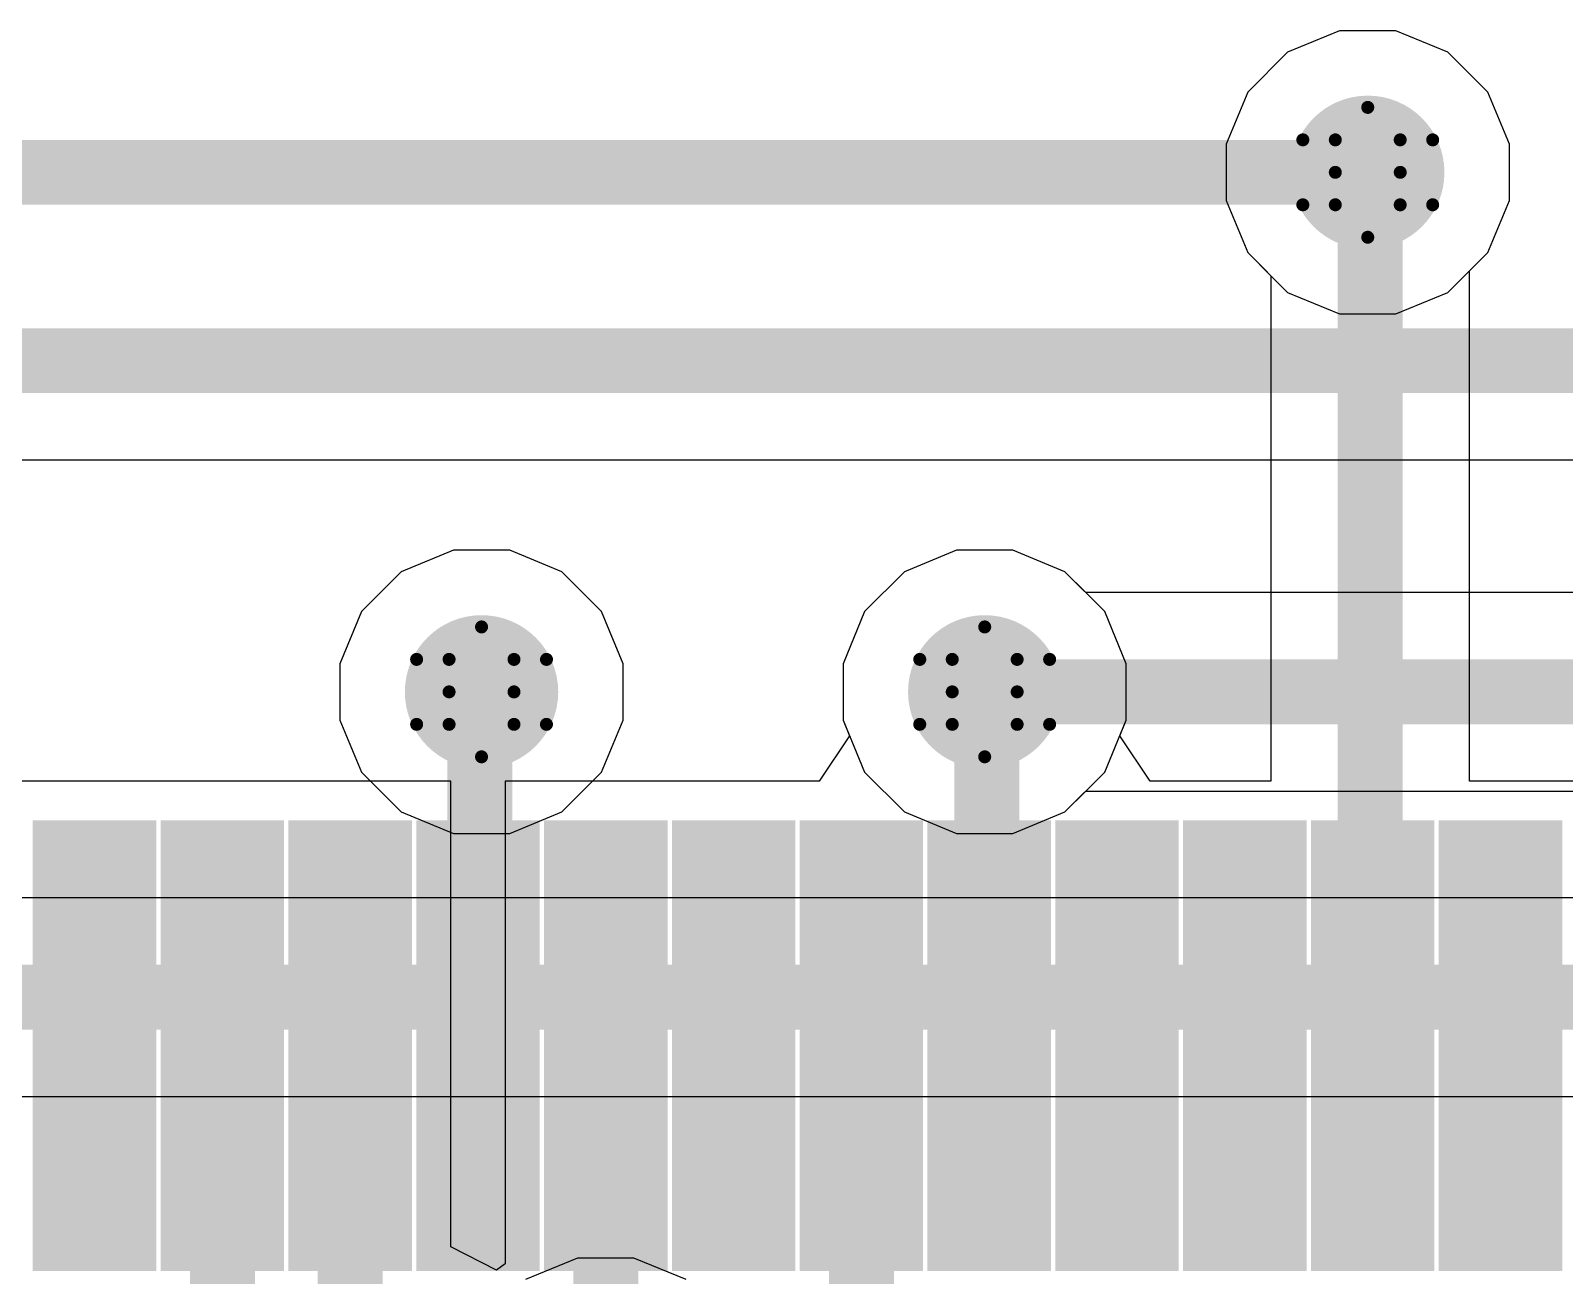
# Model space of a CAD drawing. Header units: inches. Extents: x 24 to 500, y 68 to 269.
# Drawn here: x 349.18 to 355.18, y 140.54 to 145.41 of the extents above; entities that cross this region are included whole.
import ezdxf

# ---------------------------------------------------------------- set-up
doc = ezdxf.new("R2010")
doc.units = ezdxf.units.IN
for name, color, linetype in [('Bottom Layer', 5, 'Continuous'), ('Drill Drawing', 1, 'Continuous'), ('Layer 1', 16, 'Continuous'), ('Layer 2', 76, 'Continuous'), ('Top Layer', 1, 'Continuous'), ('Top Paste', 8, 'Continuous'), ('Top Solder', 216, 'Continuous'), ('Via Holes', 16, 'Continuous')]:
    doc.layers.add(name, color=color, linetype=linetype)

# ---------------------------------------------------------------- blocks, each defined once
blk = doc.blocks.new('LQFP_144_20_20__68')
at = {"layer": 'Top Layer'}
for points in [[(1.61, -11.46), (1.61, -9.9), (1.89, -9.9), (1.89, -11.46)], [(2.11, -11.46), (2.11, -9.9), (2.39, -9.9), (2.39, -11.46)], [(2.61, -11.46), (2.61, -9.9), (2.89, -9.9), (2.89, -11.46)], [(3.11, -11.46), (3.11, -9.9), (3.39, -9.9), (3.39, -11.46)], [(3.61, -11.46), (3.61, -9.9), (3.89, -9.9), (3.89, -11.46)], [(4.11, -11.46), (4.11, -9.9), (4.39, -9.9), (4.39, -11.46)], [(4.61, -11.46), (4.61, -9.9), (4.89, -9.9), (4.89, -11.46)], [(5.11, -11.46), (5.11, -9.9), (5.39, -9.9), (5.39, -11.46)], [(5.61, -11.46), (5.61, -9.9), (5.89, -9.9), (5.89, -11.46)], [(6.11, -11.46), (6.11, -9.9), (6.39, -9.9), (6.39, -11.46)], [(6.61, -11.46), (6.61, -9.9), (6.89, -9.9), (6.89, -11.46)], [(7.11, -11.46), (7.11, -9.9), (7.39, -9.9), (7.39, -11.46)]]:
    blk.add_hatch(color=1, dxfattribs=at).paths.add_polyline_path(points)
at = {"layer": 'Top Paste'}
for points in [[(1.61, -11.46), (1.61, -9.9), (1.89, -9.9), (1.89, -11.46)], [(2.11, -11.46), (2.11, -9.9), (2.39, -9.9), (2.39, -11.46)], [(2.61, -11.46), (2.61, -9.9), (2.89, -9.9), (2.89, -11.46)], [(3.11, -11.46), (3.11, -9.9), (3.39, -9.9), (3.39, -11.46)], [(3.61, -11.46), (3.61, -9.9), (3.89, -9.9), (3.89, -11.46)], [(4.11, -11.46), (4.11, -9.9), (4.39, -9.9), (4.39, -11.46)], [(4.61, -11.46), (4.61, -9.9), (4.89, -9.9), (4.89, -11.46)], [(5.11, -11.46), (5.11, -9.9), (5.39, -9.9), (5.39, -11.46)], [(5.61, -11.46), (5.61, -9.9), (5.89, -9.9), (5.89, -11.46)], [(6.11, -11.46), (6.11, -9.9), (6.39, -9.9), (6.39, -11.46)], [(6.61, -11.46), (6.61, -9.9), (6.89, -9.9), (6.89, -11.46)], [(7.11, -11.46), (7.11, -9.9), (7.39, -9.9), (7.39, -11.46)]]:
    blk.add_hatch(color=8, dxfattribs=at).paths.add_polyline_path(points)
at = {"layer": 'Top Solder'}
for points in [[(1.5084, -11.5616), (1.5084, -9.7984), (1.9916, -9.7984), (1.9916, -11.5616)], [(2.0084, -11.5616), (2.0084, -9.7984), (2.4916, -9.7984), (2.4916, -11.5616)], [(2.5084, -11.5616), (2.5084, -9.7984), (2.9916, -9.7984), (2.9916, -11.5616)], [(3.0084, -11.5616), (3.0084, -9.7984), (3.4916, -9.7984), (3.4916, -11.5616)], [(3.5084, -11.5616), (3.5084, -9.7984), (3.9916, -9.7984), (3.9916, -11.5616)], [(4.0084, -11.5616), (4.0084, -9.7984), (4.4916, -9.7984), (4.4916, -11.5616)], [(4.5084, -11.5616), (4.5084, -9.7984), (4.9916, -9.7984), (4.9916, -11.5616)], [(5.0084, -11.5616), (5.0084, -9.7984), (5.4916, -9.7984), (5.4916, -11.5616)], [(5.5084, -11.5616), (5.5084, -9.7984), (5.9916, -9.7984), (5.9916, -11.5616)], [(6.0084, -11.5616), (6.0084, -9.7984), (6.4916, -9.7984), (6.4916, -11.5616)], [(6.5084, -11.5616), (6.5084, -9.7984), (6.9916, -9.7984), (6.9916, -11.5616)], [(7.0084, -11.5616), (7.0084, -9.7984), (7.4916, -9.7984), (7.4916, -11.5616)]]:
    blk.add_hatch(color=216, dxfattribs=at).paths.add_polyline_path(points)

msp = doc.modelspace()

# ---------------------------------------------------------------- hatches: boundary and pattern name
at = {"layer": 'Bottom Layer'}
h = msp.add_hatch(color=5, dxfattribs=at)
edge = h.paths.add_edge_path()
edge.add_arc((354.4062, 144.8562), 0.3, 0, 360)
h = msp.add_hatch(color=5, dxfattribs=at)
edge = h.paths.add_edge_path()
edge.add_arc((350.9391, 142.8242), 0.3, 0, 360)
h = msp.add_hatch(color=5, dxfattribs=at)
edge = h.paths.add_edge_path()
edge.add_arc((352.9076, 142.8242), 0.3, 0, 360)
at = {"layer": 'Layer 1'}
h = msp.add_hatch(color=16, dxfattribs=at)
edge = h.paths.add_edge_path()
edge.add_arc((354.4062, 144.8562), 0.3, 0, 360)
h = msp.add_hatch(color=16, dxfattribs=at)
edge = h.paths.add_edge_path()
edge.add_arc((350.9391, 142.8242), 0.3, 0, 360)
h = msp.add_hatch(color=16, dxfattribs=at)
edge = h.paths.add_edge_path()
edge.add_arc((352.9076, 142.8242), 0.3, 0, 360)
at = {"layer": 'Layer 2'}
h = msp.add_hatch(color=76, dxfattribs=at)
edge = h.paths.add_edge_path()
edge.add_arc((354.4062, 144.8562), 0.3, 0, 360)
h = msp.add_hatch(color=76, dxfattribs=at)
edge = h.paths.add_edge_path()
edge.add_arc((350.9391, 142.8242), 0.3, 0, 360)
h = msp.add_hatch(color=76, dxfattribs=at)
edge = h.paths.add_edge_path()
edge.add_arc((352.9076, 142.8242), 0.3, 0, 360)
at = {"layer": 'Top Layer'}
h = msp.add_hatch(color=1, dxfattribs=at)
edge = h.paths.add_edge_path()
edge.add_arc((354.4062, 144.8562), 0.3, 0, 360)
h = msp.add_hatch(color=1, dxfattribs=at)
edge = h.paths.add_edge_path()
edge.add_arc((350.9391, 142.8242), 0.3, 0, 360)
h = msp.add_hatch(color=1, dxfattribs=at)
edge = h.paths.add_edge_path()
edge.add_arc((352.9076, 142.8242), 0.3, 0, 360)
at = {"layer": 'Via Holes'}
h = msp.add_hatch(color=7, dxfattribs=at)
edge = h.paths.add_edge_path()
edge.add_arc((354.4062, 144.8562), 0.15, 0, 360)
h = msp.add_hatch(color=7, dxfattribs=at)
edge = h.paths.add_edge_path()
edge.add_arc((350.9391, 142.8242), 0.15, 0, 360)
h = msp.add_hatch(color=7, dxfattribs=at)
edge = h.paths.add_edge_path()
edge.add_arc((352.9076, 142.8242), 0.15, 0, 360)

# ---------------------------------------------------------------- linework, layer by layer
at = {"layer": 'Bottom Layer'}
for p, q in [((347.2687, 143.7311), (356.3318, 143.7311)), ((352.7974, 143.3782), (352.5938, 143.2939)), ((353.0178, 143.3782), (352.7974, 143.3782)), ((353.2214, 143.2939), (353.0178, 143.3782)), ((352.5938, 143.2939), (352.4379, 143.138)), ((353.3026, 143.2127), (353.2214, 143.2939)), ((358.7242, 143.2127), (353.3026, 143.2127)), ((352.4379, 143.138), (352.3536, 142.9344)), ((352.3536, 142.9344), (352.3536, 142.714)), ((352.3536, 142.714), (352.4379, 142.5104)), ((352.4379, 142.5104), (352.5938, 142.3545)), ((353.2214, 142.3545), (353.3026, 142.4357)), ((353.3026, 142.4357), (358.7242, 142.4357)), ((352.5938, 142.3545), (352.7974, 142.2702)), ((353.0178, 142.2702), (353.2214, 142.3545)), ((352.7974, 142.2702), (353.0178, 142.2702)), ((363.092, 142.0189), (347.5228, 142.0189)), ((347.5228, 141.2419), (360.1681, 141.2419)), ((351.315, 140.6099), (351.1114, 140.5255)), ((351.5354, 140.6099), (351.315, 140.6099)), ((351.739, 140.5255), (351.5354, 140.6099))]:
    msp.add_line(p, q, dxfattribs=at)
for points in [[(329.5689, 144.8562, 0.254, 0.254, 0), (354.4062, 144.8562, 0.254, 0.254, 0)], [(330.6552, 144.1196, 0.254, 0.254, 0), (356.3318, 144.1196, 0.254, 0.254, 0)], [(352.9076, 142.8242, 0.254, 0.254, 0), (358.7242, 142.8242, 0.254, 0.254, 0)], [(347.5228, 141.6304, 0.254, 0.254, 0), (363.487, 141.6304, 0.254, 0.254, 0)]]:
    msp.add_lwpolyline(points, format="xyseb", dxfattribs=at)
for points in [[(354.3427, 144.8562, 0.127, 0.127, 1), (354.4697, 144.8562, 0.127, 0.127, 1)], [(352.8441, 142.8242, 0.127, 0.127, 1), (352.9711, 142.8242, 0.127, 0.127, 1)]]:
    msp.add_lwpolyline(points, format="xyseb", close=True, dxfattribs=at)
at = {"layer": 'Drill Drawing'}
for points in [[(354.2792, 144.9832, 0.0508, 0.0508, 0), (354.4062, 145.1102, 0.0508, 0.0508, 0)], [(354.4062, 145.1102, 0.0508, 0.0508, 0), (354.5332, 144.9832, 0.0508, 0.0508, 0)], [(354.1522, 144.9832, 0.0508, 0.0508, 0), (354.2792, 144.8562, 0.0508, 0.0508, 0)], [(354.1522, 144.9832, 0.0508, 0.0508, 0), (354.2792, 144.9832, 0.0508, 0.0508, 0)], [(354.5332, 144.9832, 0.0508, 0.0508, 0), (354.6602, 144.9832, 0.0508, 0.0508, 0)], [(354.5332, 144.8562, 0.0508, 0.0508, 0), (354.6602, 144.9832, 0.0508, 0.0508, 0)], [(354.1522, 144.7292, 0.0508, 0.0508, 0), (354.2792, 144.8562, 0.0508, 0.0508, 0)], [(354.5332, 144.8562, 0.0508, 0.0508, 0), (354.6602, 144.7292, 0.0508, 0.0508, 0)], [(354.1522, 144.7292, 0.0508, 0.0508, 0), (354.2792, 144.7292, 0.0508, 0.0508, 0)], [(354.2792, 144.7292, 0.0508, 0.0508, 0), (354.4062, 144.6022, 0.0508, 0.0508, 0)], [(354.4062, 144.6022, 0.0508, 0.0508, 0), (354.5332, 144.7292, 0.0508, 0.0508, 0)], [(354.5332, 144.7292, 0.0508, 0.0508, 0), (354.6602, 144.7292, 0.0508, 0.0508, 0)], [(350.8121, 142.9512, 0.0508, 0.0508, 0), (350.9391, 143.0782, 0.0508, 0.0508, 0)], [(350.9391, 143.0782, 0.0508, 0.0508, 0), (351.0661, 142.9512, 0.0508, 0.0508, 0)], [(352.7806, 142.9512, 0.0508, 0.0508, 0), (352.9076, 143.0782, 0.0508, 0.0508, 0)], [(352.9076, 143.0782, 0.0508, 0.0508, 0), (353.0346, 142.9512, 0.0508, 0.0508, 0)], [(350.6851, 142.9512, 0.0508, 0.0508, 0), (350.8121, 142.8242, 0.0508, 0.0508, 0)], [(350.6851, 142.9512, 0.0508, 0.0508, 0), (350.8121, 142.9512, 0.0508, 0.0508, 0)], [(351.0661, 142.9512, 0.0508, 0.0508, 0), (351.1931, 142.9512, 0.0508, 0.0508, 0)], [(351.0661, 142.8242, 0.0508, 0.0508, 0), (351.1931, 142.9512, 0.0508, 0.0508, 0)], [(352.6536, 142.9512, 0.0508, 0.0508, 0), (352.7806, 142.8242, 0.0508, 0.0508, 0)], [(352.6536, 142.9512, 0.0508, 0.0508, 0), (352.7806, 142.9512, 0.0508, 0.0508, 0)], [(353.0346, 142.9512, 0.0508, 0.0508, 0), (353.1616, 142.9512, 0.0508, 0.0508, 0)], [(353.0346, 142.8242, 0.0508, 0.0508, 0), (353.1616, 142.9512, 0.0508, 0.0508, 0)], [(350.6851, 142.6972, 0.0508, 0.0508, 0), (350.8121, 142.8242, 0.0508, 0.0508, 0)], [(351.0661, 142.8242, 0.0508, 0.0508, 0), (351.1931, 142.6972, 0.0508, 0.0508, 0)], [(352.6536, 142.6972, 0.0508, 0.0508, 0), (352.7806, 142.8242, 0.0508, 0.0508, 0)], [(353.0346, 142.8242, 0.0508, 0.0508, 0), (353.1616, 142.6972, 0.0508, 0.0508, 0)], [(350.6851, 142.6972, 0.0508, 0.0508, 0), (350.8121, 142.6972, 0.0508, 0.0508, 0)], [(350.8121, 142.6972, 0.0508, 0.0508, 0), (350.9391, 142.5702, 0.0508, 0.0508, 0)], [(350.9391, 142.5702, 0.0508, 0.0508, 0), (351.0661, 142.6972, 0.0508, 0.0508, 0)], [(351.0661, 142.6972, 0.0508, 0.0508, 0), (351.1931, 142.6972, 0.0508, 0.0508, 0)], [(352.6536, 142.6972, 0.0508, 0.0508, 0), (352.7806, 142.6972, 0.0508, 0.0508, 0)], [(352.7806, 142.6972, 0.0508, 0.0508, 0), (352.9076, 142.5702, 0.0508, 0.0508, 0)], [(352.9076, 142.5702, 0.0508, 0.0508, 0), (353.0346, 142.6972, 0.0508, 0.0508, 0)], [(353.0346, 142.6972, 0.0508, 0.0508, 0), (353.1616, 142.6972, 0.0508, 0.0508, 0)]]:
    msp.add_lwpolyline(points, format="xyseb", dxfattribs=at)
for points in [[(354.3935, 145.1102, 0.0254, 0.0254, 1), (354.4189, 145.1102, 0.0254, 0.0254, 1)], [(354.3935, 145.1102, 0.0254, 0.0254, 1), (354.4189, 145.1102, 0.0254, 0.0254, 1)], [(354.1395, 144.9832, 0.0254, 0.0254, 1), (354.1649, 144.9832, 0.0254, 0.0254, 1)], [(354.1395, 144.9832, 0.0254, 0.0254, 1), (354.1649, 144.9832, 0.0254, 0.0254, 1)], [(354.2665, 144.9832, 0.0254, 0.0254, 1), (354.2919, 144.9832, 0.0254, 0.0254, 1)], [(354.2665, 144.9832, 0.0254, 0.0254, 1), (354.2919, 144.9832, 0.0254, 0.0254, 1)], [(354.5205, 144.9832, 0.0254, 0.0254, 1), (354.5459, 144.9832, 0.0254, 0.0254, 1)], [(354.5205, 144.9832, 0.0254, 0.0254, 1), (354.5459, 144.9832, 0.0254, 0.0254, 1)], [(354.6475, 144.9832, 0.0254, 0.0254, 1), (354.6729, 144.9832, 0.0254, 0.0254, 1)], [(354.6475, 144.9832, 0.0254, 0.0254, 1), (354.6729, 144.9832, 0.0254, 0.0254, 1)], [(354.2665, 144.8562, 0.0254, 0.0254, 1), (354.2919, 144.8562, 0.0254, 0.0254, 1)], [(354.2665, 144.8562, 0.0254, 0.0254, 1), (354.2919, 144.8562, 0.0254, 0.0254, 1)], [(354.5205, 144.8562, 0.0254, 0.0254, 1), (354.5459, 144.8562, 0.0254, 0.0254, 1)], [(354.5205, 144.8562, 0.0254, 0.0254, 1), (354.5459, 144.8562, 0.0254, 0.0254, 1)], [(354.1395, 144.7292, 0.0254, 0.0254, 1), (354.1649, 144.7292, 0.0254, 0.0254, 1)], [(354.1395, 144.7292, 0.0254, 0.0254, 1), (354.1649, 144.7292, 0.0254, 0.0254, 1)], [(354.2665, 144.7292, 0.0254, 0.0254, 1), (354.2919, 144.7292, 0.0254, 0.0254, 1)], [(354.2665, 144.7292, 0.0254, 0.0254, 1), (354.2919, 144.7292, 0.0254, 0.0254, 1)], [(354.5205, 144.7292, 0.0254, 0.0254, 1), (354.5459, 144.7292, 0.0254, 0.0254, 1)], [(354.5205, 144.7292, 0.0254, 0.0254, 1), (354.5459, 144.7292, 0.0254, 0.0254, 1)], [(354.6475, 144.7292, 0.0254, 0.0254, 1), (354.6729, 144.7292, 0.0254, 0.0254, 1)], [(354.6475, 144.7292, 0.0254, 0.0254, 1), (354.6729, 144.7292, 0.0254, 0.0254, 1)], [(354.3935, 144.6022, 0.0254, 0.0254, 1), (354.4189, 144.6022, 0.0254, 0.0254, 1)], [(354.3935, 144.6022, 0.0254, 0.0254, 1), (354.4189, 144.6022, 0.0254, 0.0254, 1)], [(350.9264, 143.0782, 0.0254, 0.0254, 1), (350.9518, 143.0782, 0.0254, 0.0254, 1)], [(350.9264, 143.0782, 0.0254, 0.0254, 1), (350.9518, 143.0782, 0.0254, 0.0254, 1)], [(352.8949, 143.0782, 0.0254, 0.0254, 1), (352.9203, 143.0782, 0.0254, 0.0254, 1)], [(352.8949, 143.0782, 0.0254, 0.0254, 1), (352.9203, 143.0782, 0.0254, 0.0254, 1)], [(350.6724, 142.9512, 0.0254, 0.0254, 1), (350.6978, 142.9512, 0.0254, 0.0254, 1)], [(350.6724, 142.9512, 0.0254, 0.0254, 1), (350.6978, 142.9512, 0.0254, 0.0254, 1)], [(350.7994, 142.9512, 0.0254, 0.0254, 1), (350.8248, 142.9512, 0.0254, 0.0254, 1)], [(350.7994, 142.9512, 0.0254, 0.0254, 1), (350.8248, 142.9512, 0.0254, 0.0254, 1)], [(351.0534, 142.9512, 0.0254, 0.0254, 1), (351.0788, 142.9512, 0.0254, 0.0254, 1)], [(351.0534, 142.9512, 0.0254, 0.0254, 1), (351.0788, 142.9512, 0.0254, 0.0254, 1)], [(351.1804, 142.9512, 0.0254, 0.0254, 1), (351.2058, 142.9512, 0.0254, 0.0254, 1)], [(351.1804, 142.9512, 0.0254, 0.0254, 1), (351.2058, 142.9512, 0.0254, 0.0254, 1)], [(352.6409, 142.9512, 0.0254, 0.0254, 1), (352.6663, 142.9512, 0.0254, 0.0254, 1)], [(352.6409, 142.9512, 0.0254, 0.0254, 1), (352.6663, 142.9512, 0.0254, 0.0254, 1)], [(352.7679, 142.9512, 0.0254, 0.0254, 1), (352.7933, 142.9512, 0.0254, 0.0254, 1)], [(352.7679, 142.9512, 0.0254, 0.0254, 1), (352.7933, 142.9512, 0.0254, 0.0254, 1)], [(353.0219, 142.9512, 0.0254, 0.0254, 1), (353.0473, 142.9512, 0.0254, 0.0254, 1)], [(353.0219, 142.9512, 0.0254, 0.0254, 1), (353.0473, 142.9512, 0.0254, 0.0254, 1)], [(353.1489, 142.9512, 0.0254, 0.0254, 1), (353.1743, 142.9512, 0.0254, 0.0254, 1)], [(353.1489, 142.9512, 0.0254, 0.0254, 1), (353.1743, 142.9512, 0.0254, 0.0254, 1)], [(350.7994, 142.8242, 0.0254, 0.0254, 1), (350.8248, 142.8242, 0.0254, 0.0254, 1)], [(350.7994, 142.8242, 0.0254, 0.0254, 1), (350.8248, 142.8242, 0.0254, 0.0254, 1)], [(351.0534, 142.8242, 0.0254, 0.0254, 1), (351.0788, 142.8242, 0.0254, 0.0254, 1)], [(351.0534, 142.8242, 0.0254, 0.0254, 1), (351.0788, 142.8242, 0.0254, 0.0254, 1)], [(352.7679, 142.8242, 0.0254, 0.0254, 1), (352.7933, 142.8242, 0.0254, 0.0254, 1)], [(352.7679, 142.8242, 0.0254, 0.0254, 1), (352.7933, 142.8242, 0.0254, 0.0254, 1)], [(353.0219, 142.8242, 0.0254, 0.0254, 1), (353.0473, 142.8242, 0.0254, 0.0254, 1)], [(353.0219, 142.8242, 0.0254, 0.0254, 1), (353.0473, 142.8242, 0.0254, 0.0254, 1)], [(350.6724, 142.6972, 0.0254, 0.0254, 1), (350.6978, 142.6972, 0.0254, 0.0254, 1)], [(350.6724, 142.6972, 0.0254, 0.0254, 1), (350.6978, 142.6972, 0.0254, 0.0254, 1)], [(350.7994, 142.6972, 0.0254, 0.0254, 1), (350.8248, 142.6972, 0.0254, 0.0254, 1)], [(350.7994, 142.6972, 0.0254, 0.0254, 1), (350.8248, 142.6972, 0.0254, 0.0254, 1)], [(351.0534, 142.6972, 0.0254, 0.0254, 1), (351.0788, 142.6972, 0.0254, 0.0254, 1)], [(351.0534, 142.6972, 0.0254, 0.0254, 1), (351.0788, 142.6972, 0.0254, 0.0254, 1)], [(351.1804, 142.6972, 0.0254, 0.0254, 1), (351.2058, 142.6972, 0.0254, 0.0254, 1)], [(351.1804, 142.6972, 0.0254, 0.0254, 1), (351.2058, 142.6972, 0.0254, 0.0254, 1)], [(352.6409, 142.6972, 0.0254, 0.0254, 1), (352.6663, 142.6972, 0.0254, 0.0254, 1)], [(352.6409, 142.6972, 0.0254, 0.0254, 1), (352.6663, 142.6972, 0.0254, 0.0254, 1)], [(352.7679, 142.6972, 0.0254, 0.0254, 1), (352.7933, 142.6972, 0.0254, 0.0254, 1)], [(352.7679, 142.6972, 0.0254, 0.0254, 1), (352.7933, 142.6972, 0.0254, 0.0254, 1)], [(353.0219, 142.6972, 0.0254, 0.0254, 1), (353.0473, 142.6972, 0.0254, 0.0254, 1)], [(353.0219, 142.6972, 0.0254, 0.0254, 1), (353.0473, 142.6972, 0.0254, 0.0254, 1)], [(353.1489, 142.6972, 0.0254, 0.0254, 1), (353.1743, 142.6972, 0.0254, 0.0254, 1)], [(353.1489, 142.6972, 0.0254, 0.0254, 1), (353.1743, 142.6972, 0.0254, 0.0254, 1)], [(350.9264, 142.5702, 0.0254, 0.0254, 1), (350.9518, 142.5702, 0.0254, 0.0254, 1)], [(350.9264, 142.5702, 0.0254, 0.0254, 1), (350.9518, 142.5702, 0.0254, 0.0254, 1)], [(352.8949, 142.5702, 0.0254, 0.0254, 1), (352.9203, 142.5702, 0.0254, 0.0254, 1)], [(352.8949, 142.5702, 0.0254, 0.0254, 1), (352.9203, 142.5702, 0.0254, 0.0254, 1)]]:
    msp.add_lwpolyline(points, format="xyseb", close=True, dxfattribs=at)
at = {"layer": 'Layer 1'}
for p, q in [((354.296, 145.4102), (354.0924, 145.3259)), ((354.5164, 145.4102), (354.296, 145.4102)), ((354.72, 145.3259), (354.5164, 145.4102)), ((354.0924, 145.3259), (353.9365, 145.17)), ((354.8759, 145.17), (354.72, 145.3259)), ((353.9365, 145.17), (353.8522, 144.9664)), ((354.9602, 144.9664), (354.8759, 145.17)), ((353.8522, 144.9664), (353.8522, 144.746)), ((354.9602, 144.746), (354.9602, 144.9664)), ((353.8522, 144.746), (353.9365, 144.5424)), ((354.8759, 144.5424), (354.9602, 144.746)), ((353.9365, 144.5424), (354.0924, 144.3865)), ((354.72, 144.3865), (354.8759, 144.5424)), ((354.0924, 144.3865), (354.296, 144.3022)), ((354.5164, 144.3022), (354.72, 144.3865)), ((354.296, 144.3022), (354.5164, 144.3022)), ((352.7974, 143.3782), (352.5938, 143.2939)), ((353.0178, 143.3782), (352.7974, 143.3782)), ((353.2214, 143.2939), (353.0178, 143.3782)), ((352.5938, 143.2939), (352.4379, 143.138)), ((353.3773, 143.138), (353.2214, 143.2939)), ((352.4379, 143.138), (352.3536, 142.9344)), ((353.4616, 142.9344), (353.3773, 143.138)), ((352.3536, 142.9344), (352.3536, 142.714)), ((353.4616, 142.714), (353.4616, 142.9344)), ((352.3536, 142.714), (352.4379, 142.5104)), ((353.3773, 142.5104), (353.4616, 142.714)), ((352.4379, 142.5104), (352.5938, 142.3545)), ((353.2214, 142.3545), (353.3773, 142.5104)), ((352.5938, 142.3545), (352.7974, 142.2702)), ((353.0178, 142.2702), (353.2214, 142.3545)), ((352.7974, 142.2702), (353.0178, 142.2702)), ((351.315, 140.6099), (351.1114, 140.5255)), ((351.5354, 140.6099), (351.315, 140.6099)), ((351.739, 140.5255), (351.5354, 140.6099))]:
    msp.add_line(p, q, dxfattribs=at)
at = {"layer": 'Layer 2'}
for p, q in [((354.296, 145.4102), (354.0924, 145.3259)), ((354.5164, 145.4102), (354.296, 145.4102)), ((354.72, 145.3259), (354.5164, 145.4102)), ((354.0924, 145.3259), (353.9365, 145.17)), ((354.8759, 145.17), (354.72, 145.3259)), ((353.9365, 145.17), (353.8522, 144.9664)), ((354.9602, 144.9664), (354.8759, 145.17)), ((353.8522, 144.9664), (353.8522, 144.746)), ((354.9602, 144.746), (354.9602, 144.9664)), ((353.8522, 144.746), (353.9365, 144.5424)), ((354.8759, 144.5424), (354.9602, 144.746)), ((353.9365, 144.5424), (354.0924, 144.3865)), ((354.72, 144.3865), (354.8759, 144.5424)), ((354.0924, 144.3865), (354.296, 144.3022)), ((354.5164, 144.3022), (354.72, 144.3865)), ((354.296, 144.3022), (354.5164, 144.3022)), ((350.8289, 143.3782), (350.6253, 143.2939)), ((351.0493, 143.3782), (350.8289, 143.3782)), ((351.2529, 143.2939), (351.0493, 143.3782)), ((352.7974, 143.3782), (352.5938, 143.2939)), ((353.0178, 143.3782), (352.7974, 143.3782)), ((353.2214, 143.2939), (353.0178, 143.3782)), ((350.6253, 143.2939), (350.4694, 143.138)), ((351.4088, 143.138), (351.2529, 143.2939)), ((352.5938, 143.2939), (352.4379, 143.138)), ((353.3773, 143.138), (353.2214, 143.2939)), ((350.4694, 143.138), (350.3851, 142.9344)), ((351.4931, 142.9344), (351.4088, 143.138)), ((352.4379, 143.138), (352.3536, 142.9344)), ((353.4616, 142.9344), (353.3773, 143.138)), ((350.3851, 142.9344), (350.3851, 142.714)), ((351.4931, 142.714), (351.4931, 142.9344)), ((352.3536, 142.9344), (352.3536, 142.714)), ((353.4616, 142.714), (353.4616, 142.9344)), ((350.3851, 142.714), (350.4694, 142.5104)), ((351.4088, 142.5104), (351.4931, 142.714)), ((352.3536, 142.714), (352.4379, 142.5104)), ((353.3773, 142.5104), (353.4616, 142.714)), ((350.4694, 142.5104), (350.6253, 142.3545)), ((351.2529, 142.3545), (351.4088, 142.5104)), ((352.4379, 142.5104), (352.5938, 142.3545)), ((353.2214, 142.3545), (353.3773, 142.5104)), ((350.6253, 142.3545), (350.8289, 142.2702)), ((351.0493, 142.2702), (351.2529, 142.3545)), ((352.5938, 142.3545), (352.7974, 142.2702)), ((353.0178, 142.2702), (353.2214, 142.3545)), ((350.8289, 142.2702), (351.0493, 142.2702)), ((352.7974, 142.2702), (353.0178, 142.2702))]:
    msp.add_line(p, q, dxfattribs=at)
at = {"layer": 'Top Layer'}
for p, q in [((354.296, 145.4102), (354.0924, 145.3259)), ((354.5164, 145.4102), (354.296, 145.4102)), ((354.72, 145.3259), (354.5164, 145.4102)), ((354.0924, 145.3259), (353.9365, 145.17)), ((354.8759, 145.17), (354.72, 145.3259)), ((353.9365, 145.17), (353.8522, 144.9664)), ((354.9602, 144.9664), (354.8759, 145.17)), ((353.8522, 144.9664), (353.8522, 144.746)), ((354.9602, 144.746), (354.9602, 144.9664)), ((353.8522, 144.746), (353.9365, 144.5424)), ((354.8759, 144.5424), (354.9602, 144.746)), ((353.9365, 144.5424), (354.0272, 144.4517)), ((354.8042, 144.4707), (354.8759, 144.5424)), ((354.0272, 144.4517), (354.0272, 142.4746)), ((354.8042, 142.4746), (354.8042, 144.4707)), ((352.7974, 143.3782), (352.5938, 143.2939)), ((353.0178, 143.3782), (352.7974, 143.3782)), ((353.2214, 143.2939), (353.0178, 143.3782)), ((352.5938, 143.2939), (352.4379, 143.138)), ((353.3773, 143.138), (353.2214, 143.2939)), ((352.4379, 143.138), (352.3536, 142.9344)), ((353.4616, 142.9344), (353.3773, 143.138)), ((352.3536, 142.9344), (352.3536, 142.714)), ((353.4616, 142.714), (353.4616, 142.9344)), ((352.3536, 142.714), (352.3791, 142.6524)), ((353.4361, 142.6524), (353.4616, 142.714)), ((352.3791, 142.6524), (352.2603, 142.4746)), ((353.5549, 142.4746), (353.4361, 142.6524)), ((350.8192, 142.4746), (346.0312, 142.4746)), ((350.8192, 140.6532), (350.8192, 142.4746)), ((352.2603, 142.4746), (351.0312, 142.4746)), ((351.0312, 142.4746), (351.0312, 140.5871)), ((354.0272, 142.4746), (353.5549, 142.4746)), ((356.2153, 142.4746), (354.8042, 142.4746)), ((350.997, 140.5624), (350.8192, 140.6532)), ((351.0312, 140.5871), (350.997, 140.5624))]:
    msp.add_line(p, q, dxfattribs=at)
for points in [[(354.4062, 144.8562, 0.254, 0.254, 0), (354.4157, 144.8467, 0.254, 0.254, 0)], [(354.4157, 141.4501, 0.254, 0.254, 0), (354.4157, 144.8467, 0.254, 0.254, 0)], [(350.9321, 142.8172, 0.254, 0.254, 0), (350.9391, 142.8242, 0.254, 0.254, 0)], [(350.9321, 141.4476, 0.254, 0.254, 0), (350.9321, 142.8172, 0.254, 0.254, 0)], [(352.9076, 142.8242, 0.254, 0.254, 0), (352.9164, 142.8154, 0.254, 0.254, 0)], [(352.9164, 141.4494, 0.254, 0.254, 0), (352.9164, 142.8154, 0.254, 0.254, 0)], [(349.9252, 137.8515, 0.254, 0.254, 0), (349.9252, 141.4406, 0.254, 0.254, 0)], [(350.4252, 137.9639, 0.254, 0.254, 0), (350.4252, 141.4406, 0.254, 0.254, 0)], [(350.9252, 141.4406, 0.254, 0.254, 0), (350.9321, 141.4476, 0.254, 0.254, 0)], [(351.4252, 140.0559, 0.254, 0.254, 0), (351.4252, 141.4406, 0.254, 0.254, 0)], [(352.4252, 139.3468, 0.254, 0.254, 0), (352.4252, 141.4406, 0.254, 0.254, 0)], [(352.9164, 141.4494, 0.254, 0.254, 0), (352.9252, 141.4406, 0.254, 0.254, 0)], [(354.4157, 141.4501, 0.254, 0.254, 0), (354.4252, 141.4406, 0.254, 0.254, 0)]]:
    msp.add_lwpolyline(points, format="xyseb", dxfattribs=at)
for points in [[(354.3427, 144.8562, 0.127, 0.127, 1), (354.4697, 144.8562, 0.127, 0.127, 1)], [(354.3522, 144.8467, 0.127, 0.127, 1), (354.4792, 144.8467, 0.127, 0.127, 1)], [(354.3522, 144.8467, 0.127, 0.127, 1), (354.4792, 144.8467, 0.127, 0.127, 1)], [(350.8686, 142.8172, 0.127, 0.127, 1), (350.9956, 142.8172, 0.127, 0.127, 1)], [(350.8686, 142.8172, 0.127, 0.127, 1), (350.9956, 142.8172, 0.127, 0.127, 1)], [(350.8756, 142.8242, 0.127, 0.127, 1), (351.0026, 142.8242, 0.127, 0.127, 1)], [(352.8441, 142.8242, 0.127, 0.127, 1), (352.9711, 142.8242, 0.127, 0.127, 1)], [(352.8529, 142.8154, 0.127, 0.127, 1), (352.9799, 142.8154, 0.127, 0.127, 1)], [(352.8529, 142.8154, 0.127, 0.127, 1), (352.9799, 142.8154, 0.127, 0.127, 1)], [(349.8617, 141.4406, 0.127, 0.127, 1), (349.9887, 141.4406, 0.127, 0.127, 1)], [(350.3617, 141.4406, 0.127, 0.127, 1), (350.4887, 141.4406, 0.127, 0.127, 1)], [(350.8617, 141.4406, 0.127, 0.127, 1), (350.9887, 141.4406, 0.127, 0.127, 1)], [(350.8686, 141.4476, 0.127, 0.127, 1), (350.9956, 141.4476, 0.127, 0.127, 1)], [(350.8686, 141.4476, 0.127, 0.127, 1), (350.9956, 141.4476, 0.127, 0.127, 1)], [(351.3617, 141.4406, 0.127, 0.127, 1), (351.4887, 141.4406, 0.127, 0.127, 1)], [(352.3617, 141.4406, 0.127, 0.127, 1), (352.4887, 141.4406, 0.127, 0.127, 1)], [(352.8529, 141.4494, 0.127, 0.127, 1), (352.9799, 141.4494, 0.127, 0.127, 1)], [(352.8529, 141.4494, 0.127, 0.127, 1), (352.9799, 141.4494, 0.127, 0.127, 1)], [(352.8617, 141.4406, 0.127, 0.127, 1), (352.9887, 141.4406, 0.127, 0.127, 1)], [(354.3522, 141.4501, 0.127, 0.127, 1), (354.4792, 141.4501, 0.127, 0.127, 1)], [(354.3522, 141.4501, 0.127, 0.127, 1), (354.4792, 141.4501, 0.127, 0.127, 1)], [(354.3617, 141.4406, 0.127, 0.127, 1), (354.4887, 141.4406, 0.127, 0.127, 1)]]:
    msp.add_lwpolyline(points, format="xyseb", close=True, dxfattribs=at)

# ---------------------------------------------------------------- block references
msp.add_blockref('LQFP_144_20_20__68', (347.6752, 152.1206))

doc.saveas('drawing.dxf')
